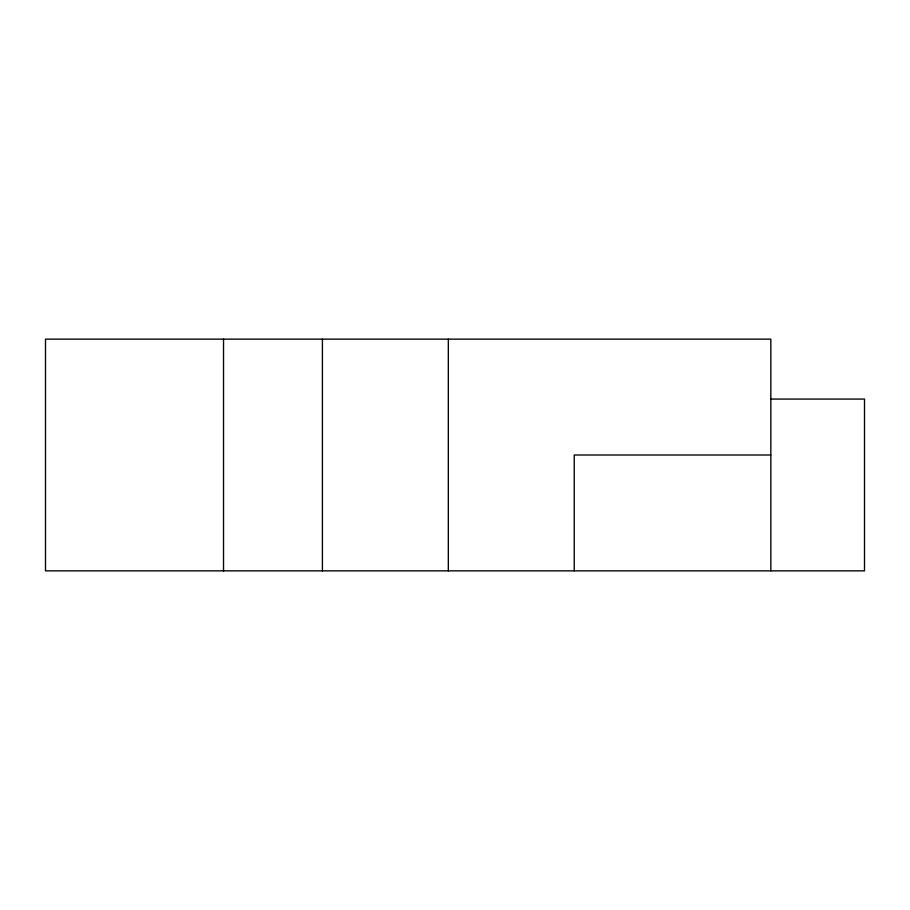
<?xml version="1.0" encoding="UTF-8"?>
<svg xmlns="http://www.w3.org/2000/svg" width="910" height="910" viewBox="0 0 910 910"><rect width="100%" height="100%" fill="white"/><g stroke="black" fill="none" stroke-linecap="round" stroke-linejoin="round"><path stroke-width="1.36" d="M770.827 399.069L864.5 399.069L864.5 570.854L45.5 570.854L45.5 339.146L770.827 339.146L770.827 570.854M770.827 455L574.233 455L574.233 570.854M448.323 339.146L448.323 570.854M322.413 339.146L322.413 570.854M223.53 339.146L223.53 570.854"/></g></svg>
